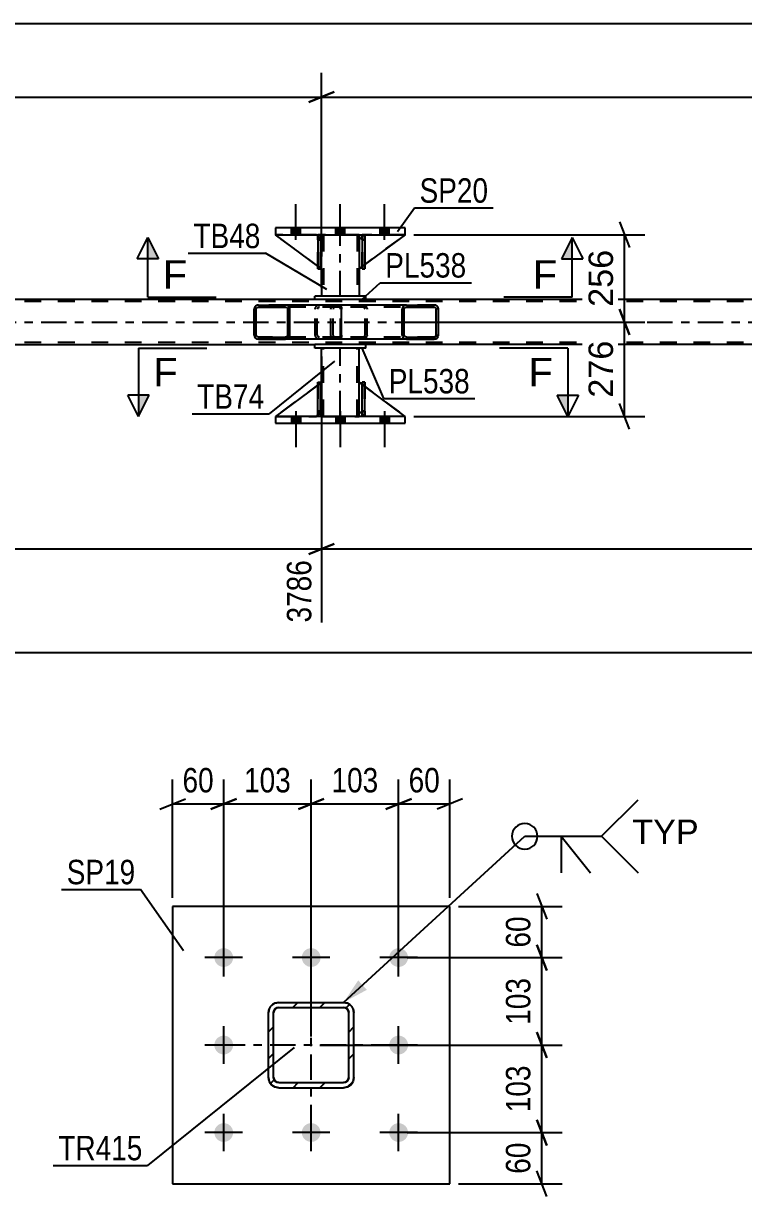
# Model space of a CAD drawing. Header units: millimetres. Extents: x 0 to 841, y 0 to 594.
# Drawn here: x 122.7 to 207.1, y 112.1 to 249.6 of the extents above; entities that cross this region are included whole.
import ezdxf

# ---------------------------------------------------------------- set-up
doc = ezdxf.new("R2010")
doc.units = ezdxf.units.MM
doc.linetypes.add('DXK_LINE_DOT2', pattern=[3.9198, 1.9599, -1.9599])
doc.linetypes.add('DXK_LINE_DOT3', pattern=[5.9187, 2.979, -0.9799, 0.9799, -0.9799])
doc.styles.add('Arial', font='ARIAL.TTF', dxfattribs={"height": 0.2})
doc.styles.add('Arial Narrow', font='ARIALN.TTF', dxfattribs={"height": 0.2})

# ---------------------------------------------------------------- blocks, each defined once
blk = doc.blocks.new('Bolt-717034435-3083 - 3036')
at = {"linetype": 'Continuous'}
for points in [[(154.16, 224.82), (155.2, 224.82), (155.2, 225.62), (154.16, 225.62)], [(154.16, 224.82), (155.2, 224.82), (155.2, 225.62), (154.16, 225.62)], [(154.16, 224.82), (155.2, 224.82), (155.2, 225.62), (154.16, 225.62)], [(159.36, 224.82), (160.4, 224.82), (160.4, 225.62), (159.36, 225.62)], [(159.36, 224.82), (160.4, 224.82), (160.4, 225.62), (159.36, 225.62)], [(164.56, 224.82), (165.6, 224.82), (165.6, 225.62), (164.56, 225.62)], [(164.56, 224.82), (165.6, 224.82), (165.6, 225.62), (164.56, 225.62)], [(164.56, 224.82), (165.6, 224.82), (165.6, 225.62), (164.56, 225.62)]]:
    blk.add_hatch(color=1, dxfattribs=at).paths.add_polyline_path(points)
at = {"color": 1, "linetype": 'Continuous'}
for p, q in [((154.68, 224.22), (154.68, 228.42)), ((154.68, 224.22), (154.68, 228.42)), ((154.68, 224.22), (154.68, 228.42)), ((159.88, 224.22), (159.88, 228.42)), ((159.88, 224.22), (159.88, 228.42)), ((165.08, 224.22), (165.08, 228.42)), ((165.08, 224.22), (165.08, 228.42)), ((165.08, 224.22), (165.08, 228.42)), ((154.16, 224.82), (154.16, 225.62)), ((154.16, 224.82), (154.16, 225.62)), ((154.16, 224.82), (154.16, 225.62)), ((155.2, 224.82), (155.2, 225.62)), ((155.2, 224.82), (155.2, 225.62)), ((155.2, 224.82), (155.2, 225.62)), ((159.36, 224.82), (159.36, 225.62)), ((159.36, 224.82), (159.36, 225.62)), ((160.4, 224.82), (160.4, 225.62)), ((160.4, 224.82), (160.4, 225.62)), ((164.56, 224.82), (164.56, 225.62)), ((164.56, 224.82), (164.56, 225.62)), ((164.56, 224.82), (164.56, 225.62)), ((165.6, 224.82), (165.6, 225.62)), ((165.6, 224.82), (165.6, 225.62)), ((165.6, 224.82), (165.6, 225.62))]:
    blk.add_line(p, q, dxfattribs=at)
blk = doc.blocks.new('Part-717034435-3177 - 3036')
at = {"color": 7, "linetype": 'DXK_LINE_DOT2'}
for p, q in [((157.68, 220.82), (152.28, 224.82)), ((152.28, 224.82), (157.08, 224.82)), ((157.08, 224.82), (157.68, 224.22)), ((157.68, 224.22), (157.08, 224.82)), ((157.68, 224.22), (157.68, 220.82)), ((157.68, 224.22), (157.68, 224.22)), ((157.68, 224.22), (157.68, 220.82))]:
    blk.add_line(p, q, dxfattribs=at)
blk = doc.blocks.new('Part-717034435-3125 - 3036')
at = {"color": 2, "linetype": 'Continuous'}
for p, q in [((156.88, 217.22), (65.64, 217.22)), ((327.15, 217.22), (162.88, 217.22)), ((65.64, 211.94), (156.88, 211.94)), ((327.15, 211.94), (162.88, 211.94))]:
    blk.add_line(p, q, dxfattribs=at)
at = {"color": 7, "linetype": 'DXK_LINE_DOT2'}
for p, q in [((162.88, 217.22), (156.88, 217.22)), ((724.56, 216.98), (65.64, 216.98)), ((724.56, 212.18), (65.64, 212.18)), ((162.88, 211.94), (156.88, 211.94))]:
    blk.add_line(p, q, dxfattribs=at)
at = {"color": 7, "linetype": 'DXK_LINE_DOT3'}
blk.add_line((65.64, 214.58), (724.56, 214.58), dxfattribs=at)
blk = doc.blocks.new('Part-717034435-3162 - 3036')
at = {"color": 2, "linetype": 'Continuous'}
for p, q in [((162.43, 224.58), (162.08, 224.22)), ((162.08, 224.22), (162.08, 220.82)), ((167.48, 224.82), (162.76, 221.32)), ((162.44, 221.08), (162.08, 220.82))]:
    blk.add_line(p, q, dxfattribs=at)
at = {"color": 7, "linetype": 'DXK_LINE_DOT2'}
for p, q in [((162.68, 224.82), (162.43, 224.58)), ((167.48, 224.82), (162.68, 224.82)), ((162.76, 221.32), (162.44, 221.08))]:
    blk.add_line(p, q, dxfattribs=at)
blk = doc.blocks.new('Part-717034435-3166 - 3036')
at = {"linetype": 'Continuous'}
h = blk.add_hatch(dxfattribs=at)
h.set_pattern_fill('', scale=0.7, style=0, pattern_type=0)
h.set_pattern_definition([(45, (171.3434, 216.2857), (-1.57154, 1.57154), [])])
h.paths.add_polyline_path([(171.38, 216.1), (171.34, 216.29), (171.23, 216.44), (171.07, 216.55), (170.87, 216.58), (167.64, 216.58), (167.44, 216.55), (167.28, 216.44), (167.16, 216.29), (167.13, 216.1), (167.13, 213.06), (167.16, 212.88), (167.28, 212.72), (167.44, 212.62), (167.64, 212.58), (170.87, 212.58), (171.07, 212.62), (171.23, 212.72), (171.34, 212.88), (171.38, 213.06)])
h.paths.add_polyline_path([(171.11, 212.97), (171.05, 212.89), (170.97, 212.84), (170.87, 212.82), (167.64, 212.82), (167.54, 212.84), (167.46, 212.89), (167.4, 212.97), (167.38, 213.06), (167.38, 216.1), (167.4, 216.19), (167.46, 216.27), (167.54, 216.32), (167.64, 216.34), (170.87, 216.34), (170.97, 216.32), (171.05, 216.27), (171.11, 216.19), (171.13, 216.1), (171.13, 213.06)])
at = {"color": 7, "linetype": 'DXK_LINE_DOT2'}
for p, q in [((158.78, 216.1), (158.82, 216.29)), ((158.78, 213.06), (158.78, 216.1)), ((159.05, 216.19), (159.03, 216.1)), ((159.03, 213.06), (159.03, 216.1)), ((159.11, 216.27), (159.05, 216.19)), ((159.09, 216.55), (159.29, 216.58)), ((159.19, 216.32), (159.11, 216.27)), ((159.29, 216.34), (159.19, 216.32)), ((159.77, 216.58), (159.29, 216.58)), ((170.87, 216.34), (159.29, 216.34)), ((162.52, 216.58), (162.72, 216.55)), ((162.62, 216.32), (162.52, 216.34)), ((162.7, 216.27), (162.62, 216.32)), ((162.76, 216.19), (162.7, 216.27)), ((162.78, 216.1), (162.76, 216.19)), ((162.78, 213.06), (162.78, 216.1)), ((162.99, 216.29), (163.03, 216.1)), ((163.03, 213.06), (163.03, 216.1)), ((170.87, 216.58), (167.64, 216.58)), ((158.82, 212.88), (158.78, 213.06)), ((159.03, 213.06), (159.05, 212.97)), ((162.76, 212.97), (162.78, 213.06)), ((163.03, 213.06), (162.99, 212.88)), ((159.05, 212.97), (159.11, 212.89)), ((159.29, 212.58), (159.09, 212.62)), ((159.11, 212.89), (159.19, 212.84)), ((159.19, 212.84), (159.29, 212.82)), ((170.87, 212.82), (159.29, 212.82)), ((159.77, 212.58), (159.29, 212.58)), ((162.52, 212.82), (162.62, 212.84)), ((162.72, 212.62), (162.52, 212.58)), ((162.62, 212.84), (162.7, 212.89)), ((162.7, 212.89), (162.76, 212.97)), ((170.87, 212.58), (167.64, 212.58))]:
    blk.add_line(p, q, dxfattribs=at)
at = {"color": 2, "linetype": 'Continuous'}
for p, q in [((167.64, 216.58), (159.77, 216.58)), ((167.16, 216.29), (167.13, 216.1)), ((167.13, 213.06), (167.13, 216.1)), ((167.38, 216.1), (167.4, 216.19)), ((167.38, 213.06), (167.38, 216.1)), ((167.4, 216.19), (167.46, 216.27)), ((167.64, 216.58), (167.44, 216.55)), ((167.46, 216.27), (167.54, 216.32)), ((167.54, 216.32), (167.64, 216.34)), ((167.64, 216.58), (170.87, 216.58)), ((167.64, 216.34), (170.87, 216.34)), ((171.07, 216.55), (170.87, 216.58)), ((170.87, 216.34), (170.97, 216.32)), ((170.97, 216.32), (171.05, 216.27)), ((171.05, 216.27), (171.11, 216.19)), ((171.11, 216.19), (171.13, 216.1)), ((171.13, 213.06), (171.13, 216.1)), ((171.38, 216.1), (171.34, 216.29)), ((171.38, 213.06), (171.38, 216.1)), ((167.13, 213.06), (167.16, 212.88)), ((167.4, 212.97), (167.38, 213.06)), ((171.13, 213.06), (171.11, 212.97)), ((171.34, 212.88), (171.38, 213.06)), ((167.64, 212.58), (159.77, 212.58)), ((167.46, 212.89), (167.4, 212.97)), ((167.44, 212.62), (167.64, 212.58)), ((167.54, 212.84), (167.46, 212.89)), ((167.64, 212.82), (167.54, 212.84)), ((167.64, 212.82), (170.87, 212.82)), ((167.64, 212.58), (170.87, 212.58)), ((170.97, 212.84), (170.87, 212.82)), ((170.87, 212.58), (171.07, 212.62)), ((171.05, 212.89), (170.97, 212.84)), ((171.11, 212.97), (171.05, 212.89))]:
    blk.add_line(p, q, dxfattribs=at)
at = {"color": 7, "linetype": 'DXK_LINE_DOT2'}
for centre, start, end in [((159.27, 216.08), 110.7583, 155.6801), ((162.54, 216.08), 24.3199, 69.2417), ((159.27, 213.08), 204.3199, 249.2417), ((162.54, 213.08), 290.7583, 335.6801)]:
    blk.add_arc(centre, 0.496, start, end, dxfattribs=at)
at = {"color": 2, "linetype": 'Continuous'}
for centre, start, end in [((167.62, 216.08), 110.7583, 155.68), ((170.89, 216.08), 24.32, 69.2417), ((167.62, 213.08), 204.32, 249.2417), ((170.89, 213.08), 290.7583, 335.68)]:
    blk.add_arc(centre, 0.496, start, end, dxfattribs=at)
blk = doc.blocks.new('Part-717034435-3173 - 3036')
at = {"color": 7, "linetype": 'DXK_LINE_DOT2'}
for p, q in [((157.23, 224.22), (157.23, 224.82)), ((157.23, 224.82), (157.24, 224.82)), ((157.24, 224.82), (157.23, 220.82)), ((157.56, 224.82), (157.23, 224.82)), ((157.23, 220.82), (157.23, 224.22)), ((157.23, 224.22), (157.55, 224.22)), ((157.55, 224.22), (157.55, 224.82)), ((157.55, 220.82), (157.56, 224.82)), ((157.55, 224.22), (157.55, 220.82)), ((157.23, 220.82), (157.55, 220.82))]:
    blk.add_line(p, q, dxfattribs=at)
blk = doc.blocks.new('Part-717034435-3174 - 3036')
at = {"color": 2, "linetype": 'Continuous'}
for p, q in [((162.75, 224.82), (162.43, 224.82)), ((162.43, 224.82), (162.44, 220.82)), ((162.76, 224.82), (162.75, 224.82)), ((162.75, 224.82), (162.76, 220.82)), ((162.76, 220.82), (162.44, 220.82))]:
    blk.add_line(p, q, dxfattribs=at)
at = {"color": 7, "linetype": 'DXK_LINE_DOT2'}
for p, q in [((162.44, 224.22), (162.44, 224.82)), ((162.76, 224.22), (162.44, 224.22)), ((162.44, 224.22), (162.44, 220.82)), ((162.76, 224.82), (162.75, 224.82)), ((162.76, 224.22), (162.76, 224.82)), ((162.76, 220.82), (162.76, 224.22))]:
    blk.add_line(p, q, dxfattribs=at)
blk = doc.blocks.new('Part-717034435-3175 - 3036')
at = {"color": 2, "linetype": 'Continuous'}
for p, q in [((157.56, 224.82), (157.24, 224.82)), ((157.24, 224.82), (157.24, 220.82)), ((157.56, 224.82), (157.56, 224.82)), ((157.56, 224.82), (157.56, 220.82)), ((157.56, 220.82), (157.24, 220.82))]:
    blk.add_line(p, q, dxfattribs=at)
at = {"color": 7, "linetype": 'DXK_LINE_DOT2'}
for p, q in [((157.24, 224.22), (157.24, 224.82)), ((157.56, 224.22), (157.24, 224.22)), ((157.24, 224.22), (157.24, 220.82)), ((157.56, 224.22), (157.56, 224.82)), ((157.56, 224.82), (157.56, 224.82)), ((157.56, 220.82), (157.56, 224.22))]:
    blk.add_line(p, q, dxfattribs=at)
blk = doc.blocks.new('Part-717034435-3176 - 3036')
at = {"color": 2, "linetype": 'Continuous'}
for p, q in [((157.24, 221.15), (152.28, 224.82)), ((157.24, 224.67), (157.08, 224.82)), ((157.68, 224.22), (157.56, 224.35)), ((157.68, 224.22), (157.68, 224.22)), ((157.68, 220.82), (157.68, 224.22)), ((157.56, 220.92), (157.68, 220.82)), ((157.68, 220.82), (157.68, 220.82))]:
    blk.add_line(p, q, dxfattribs=at)
at = {"color": 7, "linetype": 'DXK_LINE_DOT2'}
for p, q in [((157.08, 224.82), (152.28, 224.82)), ((157.08, 224.82), (157.68, 224.22)), ((157.56, 224.35), (157.24, 224.67)), ((157.68, 224.22), (157.68, 220.82)), ((157.56, 220.92), (157.24, 221.15))]:
    blk.add_line(p, q, dxfattribs=at)
blk = doc.blocks.new('Part-717034435-3202 - 3036')
at = {"color": 2, "linetype": 'Continuous'}
for p, q in [((167.48, 225.62), (152.28, 225.62)), ((152.28, 225.62), (152.28, 224.82)), ((167.48, 224.82), (167.48, 225.62)), ((152.28, 224.82), (167.48, 224.82))]:
    blk.add_line(p, q, dxfattribs=at)
blk = doc.blocks.new('Part-717034435-3229 - 3036')
at = {"color": 7, "linetype": 'DXK_LINE_DOT2'}
for p, q in [((162.68, 224.82), (162.08, 224.22)), ((162.08, 220.82), (167.48, 224.82)), ((162.08, 224.22), (162.08, 220.82)), ((167.48, 224.82), (162.68, 224.82))]:
    blk.add_line(p, q, dxfattribs=at)
blk = doc.blocks.new('Part-717034435-3230 - 3036')
at = {"linetype": 'Continuous'}
h = blk.add_hatch(dxfattribs=at)
h.set_pattern_fill('', scale=0.7, style=0, pattern_type=0)
h.set_pattern_definition([(45, (153.9319, 216.2857), (-1.57154, 1.57154), [])])
h.paths.add_polyline_path([(153.97, 216.1), (153.93, 216.29), (153.82, 216.44), (153.66, 216.55), (153.47, 216.58), (150.28, 216.58), (150.09, 216.55), (149.93, 216.44), (149.82, 216.29), (149.78, 216.1), (149.78, 213.06), (149.82, 212.88), (149.93, 212.72), (150.09, 212.62), (150.28, 212.58), (153.47, 212.58), (153.66, 212.62), (153.82, 212.72), (153.93, 212.88), (153.97, 213.06)])
h.paths.add_polyline_path([(153.7, 212.97), (153.65, 212.89), (153.56, 212.84), (153.47, 212.82), (150.28, 212.82), (150.19, 212.84), (150.11, 212.89), (150.05, 212.97), (150.03, 213.06), (150.03, 216.1), (150.05, 216.19), (150.11, 216.27), (150.19, 216.32), (150.28, 216.34), (153.47, 216.34), (153.56, 216.32), (153.65, 216.27), (153.7, 216.19), (153.72, 216.1), (153.72, 213.06)])
at = {"color": 2, "linetype": 'Continuous'}
for p, q in [((149.82, 216.29), (149.78, 216.1)), ((149.78, 213.06), (149.78, 216.1)), ((150.03, 216.1), (150.05, 216.19)), ((150.03, 213.06), (150.03, 216.1)), ((150.05, 216.19), (150.11, 216.27)), ((150.28, 216.58), (150.09, 216.55)), ((150.11, 216.27), (150.19, 216.32)), ((150.19, 216.32), (150.28, 216.34)), ((150.28, 216.58), (153.47, 216.58)), ((150.28, 216.34), (153.47, 216.34)), ((159.77, 216.58), (153.47, 216.58)), ((153.66, 216.55), (153.47, 216.58)), ((153.47, 216.34), (153.56, 216.32)), ((153.56, 216.32), (153.65, 216.27)), ((153.65, 216.27), (153.7, 216.19)), ((153.7, 216.19), (153.72, 216.1)), ((153.72, 213.06), (153.72, 216.1)), ((153.97, 216.1), (153.93, 216.29)), ((153.97, 213.06), (153.97, 216.1)), ((159.77, 216.58), (159.87, 216.55)), ((159.87, 216.55), (159.96, 216.44)), ((159.96, 216.44), (160.02, 216.29)), ((160.02, 216.29), (160.04, 216.1)), ((160.04, 213.06), (160.04, 216.1)), ((149.78, 213.06), (149.82, 212.88)), ((150.05, 212.97), (150.03, 213.06)), ((153.72, 213.06), (153.7, 212.97)), ((153.93, 212.88), (153.97, 213.06)), ((160.04, 213.06), (160.02, 212.88)), ((150.11, 212.89), (150.05, 212.97)), ((150.09, 212.62), (150.28, 212.58)), ((150.19, 212.84), (150.11, 212.89)), ((150.28, 212.82), (150.19, 212.84)), ((150.28, 212.82), (153.47, 212.82)), ((150.28, 212.58), (153.47, 212.58)), ((153.56, 212.84), (153.47, 212.82)), ((153.47, 212.58), (153.66, 212.62)), ((159.77, 212.58), (153.47, 212.58)), ((153.65, 212.89), (153.56, 212.84)), ((153.7, 212.97), (153.65, 212.89)), ((159.87, 212.62), (159.77, 212.58)), ((159.96, 212.72), (159.87, 212.62)), ((160.02, 212.88), (159.96, 212.72))]:
    blk.add_line(p, q, dxfattribs=at)
at = {"color": 7, "linetype": 'DXK_LINE_DOT2'}
for p, q in [((153.47, 216.58), (150.28, 216.58)), ((159.77, 216.34), (150.28, 216.34)), ((156.93, 216.1), (156.97, 216.29)), ((156.93, 213.06), (156.93, 216.1)), ((157.2, 216.19), (157.18, 216.1)), ((157.18, 213.06), (157.18, 216.1)), ((157.26, 216.27), (157.2, 216.19)), ((157.24, 216.55), (157.43, 216.58)), ((157.26, 216.27), (157.28, 216.29)), ((157.28, 216.29), (157.34, 216.32)), ((157.34, 216.32), (157.43, 216.34)), ((158.78, 216.34), (158.78, 216.58)), ((159.82, 216.32), (159.77, 216.34)), ((159.86, 216.27), (159.82, 216.32)), ((159.89, 216.19), (159.86, 216.27)), ((159.9, 216.1), (159.89, 216.19)), ((159.9, 213.06), (159.9, 216.1)), ((156.97, 212.88), (156.93, 213.06)), ((157.18, 213.06), (157.2, 212.97)), ((159.89, 212.97), (159.9, 213.06)), ((159.77, 212.82), (150.28, 212.82)), ((153.47, 212.58), (150.28, 212.58)), ((157.2, 212.97), (157.26, 212.89)), ((157.43, 212.58), (157.24, 212.62)), ((157.26, 212.89), (157.28, 212.88)), ((157.28, 212.88), (157.34, 212.84)), ((157.34, 212.84), (157.43, 212.82)), ((158.78, 212.58), (158.78, 212.82)), ((159.77, 212.82), (159.82, 212.84)), ((159.82, 212.84), (159.86, 212.89)), ((159.86, 212.89), (159.89, 212.97))]:
    blk.add_line(p, q, dxfattribs=at)
at = {"color": 2, "linetype": 'Continuous'}
for centre, start, end in [((150.27, 216.09), 111.1941, 156.1506), ((153.48, 216.09), 23.8494, 68.8059), ((150.27, 213.08), 203.8494, 248.8059), ((153.48, 213.08), 291.1941, 336.1506)]:
    blk.add_arc(centre, 0.492, start, end, dxfattribs=at)
at = {"color": 7, "linetype": 'DXK_LINE_DOT2'}
for centre, start, end in [((157.42, 216.09), 111.1941, 156.1506), ((157.42, 213.08), 203.8494, 248.8059)]:
    blk.add_arc(centre, 0.492, start, end, dxfattribs=at)
blk = doc.blocks.new('Part-717034435-3244 - 3036')
at = {"color": 7, "linetype": 'DXK_LINE_DOT2'}
for p, q in [((162.43, 224.22), (162.43, 224.82)), ((162.43, 224.82), (162.43, 224.82)), ((162.43, 224.82), (162.43, 220.82)), ((162.75, 224.82), (162.43, 224.82)), ((162.43, 220.82), (162.43, 224.22)), ((162.43, 224.22), (162.75, 224.22)), ((162.75, 224.22), (162.75, 224.82)), ((162.75, 220.82), (162.75, 224.82)), ((162.75, 224.22), (162.75, 220.82)), ((162.43, 220.82), (162.75, 220.82))]:
    blk.add_line(p, q, dxfattribs=at)
blk = doc.blocks.new('Part-717034435-3245 - 3036')
at = {"color": 7, "linetype": 'DXK_LINE_DOT2'}
for p, q in [((157.23, 207.54), (157.55, 207.54)), ((157.23, 204.14), (157.23, 207.54)), ((157.23, 207.54), (157.24, 203.54)), ((157.55, 207.54), (157.55, 204.14)), ((157.56, 203.54), (157.55, 207.45)), ((157.55, 204.14), (157.23, 204.14)), ((157.23, 203.54), (157.23, 204.14)), ((157.56, 203.54), (157.23, 203.54)), ((157.55, 204.14), (157.55, 203.54)), ((157.55, 203.54), (157.56, 203.54))]:
    blk.add_line(p, q, dxfattribs=at)
blk = doc.blocks.new('Part-717034435-3246 - 3036')
at = {"color": 7, "linetype": 'DXK_LINE_DOT2'}
for p, q in [((162.75, 207.54), (162.43, 207.54)), ((162.43, 204.14), (162.43, 207.54)), ((162.43, 207.54), (162.43, 203.54)), ((162.75, 207.54), (162.75, 204.14)), ((162.75, 203.54), (162.75, 207.54)), ((162.75, 204.14), (162.43, 204.14)), ((162.43, 203.54), (162.43, 204.14)), ((162.75, 203.54), (162.43, 203.54)), ((162.75, 204.14), (162.75, 203.54)), ((162.75, 203.54), (162.75, 203.54))]:
    blk.add_line(p, q, dxfattribs=at)
blk = doc.blocks.new('Part-717034435-3247 - 3036')
at = {"color": 2, "linetype": 'Continuous'}
for p, q in [((157.24, 203.54), (157.24, 207.54)), ((157.24, 207.54), (157.56, 207.54)), ((157.56, 203.54), (157.56, 207.54)), ((157.24, 203.54), (157.24, 203.54)), ((157.56, 203.54), (157.24, 203.54))]:
    blk.add_line(p, q, dxfattribs=at)
at = {"color": 7, "linetype": 'DXK_LINE_DOT2'}
for p, q in [((157.24, 207.54), (157.24, 204.14)), ((157.56, 204.14), (157.56, 207.54)), ((157.24, 204.14), (157.24, 203.54)), ((157.24, 204.14), (157.56, 204.14)), ((157.56, 203.54), (157.56, 204.14)), ((157.56, 203.54), (157.56, 203.54))]:
    blk.add_line(p, q, dxfattribs=at)
blk = doc.blocks.new('Part-717034435-3248 - 3036')
at = {"color": 2, "linetype": 'Continuous'}
for p, q in [((162.43, 203.54), (162.44, 207.54)), ((162.44, 207.54), (162.76, 207.54)), ((162.75, 203.54), (162.76, 207.54)), ((162.44, 203.54), (162.43, 203.54)), ((162.76, 203.54), (162.43, 203.54))]:
    blk.add_line(p, q, dxfattribs=at)
at = {"color": 7, "linetype": 'DXK_LINE_DOT2'}
for p, q in [((162.44, 207.54), (162.44, 204.14)), ((162.76, 204.14), (162.76, 207.54)), ((162.44, 204.14), (162.44, 203.54)), ((162.44, 204.14), (162.76, 204.14)), ((162.75, 203.54), (162.76, 203.54)), ((162.76, 203.54), (162.76, 204.14))]:
    blk.add_line(p, q, dxfattribs=at)
blk = doc.blocks.new('Part-717034435-3251 - 3036')
at = {"color": 2, "linetype": 'Continuous'}
for p, q in [((157.68, 207.54), (157.56, 207.45)), ((157.68, 204.14), (157.68, 207.54)), ((157.24, 207.21), (152.28, 203.54)), ((157.24, 203.7), (157.08, 203.54)), ((157.68, 204.14), (157.56, 204.02)), ((157.68, 204.14), (157.68, 204.14))]:
    blk.add_line(p, q, dxfattribs=at)
at = {"color": 7, "linetype": 'DXK_LINE_DOT2'}
for p, q in [((157.68, 204.14), (157.68, 207.54)), ((157.56, 207.45), (157.24, 207.21)), ((152.28, 203.54), (157.08, 203.54)), ((157.68, 204.14), (157.08, 203.54)), ((157.56, 204.02), (157.24, 203.7))]:
    blk.add_line(p, q, dxfattribs=at)
blk = doc.blocks.new('Part-717034435-3258 - 3036')
at = {"color": 2, "linetype": 'Continuous'}
for p, q in [((157.68, 207.54), (157.68, 211.54)), ((162.08, 207.54), (162.08, 211.54)), ((157.68, 203.54), (157.68, 204.14)), ((162.08, 203.54), (162.08, 204.14))]:
    blk.add_line(p, q, dxfattribs=at)
at = {"color": 7, "linetype": 'DXK_LINE_DOT2'}
for p, q in [((162.08, 211.54), (157.68, 211.54)), ((157.92, 203.54), (157.92, 211.54)), ((161.84, 203.54), (161.84, 211.54)), ((157.68, 204.14), (157.68, 207.54)), ((162.08, 204.14), (162.08, 207.54)), ((157.68, 203.54), (162.08, 203.54))]:
    blk.add_line(p, q, dxfattribs=at)
at = {"color": 7, "linetype": 'DXK_LINE_DOT3'}
blk.add_line((159.88, 203.54), (159.88, 211.54), dxfattribs=at)
blk = doc.blocks.new('Part-717034435-3263 - 3036')
at = {"color": 2, "linetype": 'Continuous'}
for p, q in [((162.88, 211.94), (156.88, 211.94)), ((156.88, 211.54), (156.88, 211.94)), ((162.88, 211.54), (162.88, 211.94)), ((162.88, 211.54), (156.88, 211.54))]:
    blk.add_line(p, q, dxfattribs=at)
blk = doc.blocks.new('Part-717034435-3268 - 3036')
at = {"color": 2, "linetype": 'Continuous'}
for p, q in [((162.88, 217.62), (156.88, 217.62)), ((156.88, 217.22), (156.88, 217.62)), ((162.88, 217.22), (156.88, 217.22)), ((162.88, 217.22), (162.88, 217.62))]:
    blk.add_line(p, q, dxfattribs=at)
blk = doc.blocks.new('Part-717034435-3273 - 3036')
at = {"color": 2, "linetype": 'Continuous'}
for p, q in [((157.68, 224.82), (157.68, 224.22)), ((162.08, 224.82), (162.08, 224.22)), ((157.68, 220.82), (157.68, 217.62)), ((162.08, 220.82), (162.08, 217.62))]:
    blk.add_line(p, q, dxfattribs=at)
at = {"color": 7, "linetype": 'DXK_LINE_DOT2'}
for p, q in [((162.08, 224.82), (157.68, 224.82)), ((157.68, 224.22), (157.68, 220.82)), ((157.92, 224.82), (157.92, 217.62)), ((161.84, 224.82), (161.84, 217.62)), ((162.08, 224.22), (162.08, 220.82)), ((162.08, 217.62), (157.68, 217.62))]:
    blk.add_line(p, q, dxfattribs=at)
at = {"color": 7, "linetype": 'DXK_LINE_DOT3'}
blk.add_line((159.88, 217.62), (159.88, 224.82), dxfattribs=at)
blk = doc.blocks.new('Bolt-717034435-3288 - 3036')
at = {"linetype": 'Continuous'}
for points in [[(155.2, 203.54), (154.16, 203.54), (154.16, 202.74), (155.2, 202.74)], [(155.2, 203.54), (154.16, 203.54), (154.16, 202.74), (155.2, 202.74)], [(155.2, 203.54), (154.16, 203.54), (154.16, 202.74), (155.2, 202.74)], [(160.4, 203.54), (159.36, 203.54), (159.36, 202.74), (160.4, 202.74)], [(160.4, 203.54), (159.36, 203.54), (159.36, 202.74), (160.4, 202.74)], [(165.6, 203.54), (164.56, 203.54), (164.56, 202.74), (165.6, 202.74)], [(165.6, 203.54), (164.56, 203.54), (164.56, 202.74), (165.6, 202.74)], [(165.6, 203.54), (164.56, 203.54), (164.56, 202.74), (165.6, 202.74)]]:
    blk.add_hatch(color=1, dxfattribs=at).paths.add_polyline_path(points)
at = {"color": 1, "linetype": 'Continuous'}
for p, q in [((154.16, 203.54), (154.16, 202.74)), ((154.16, 203.54), (154.16, 202.74)), ((154.16, 203.54), (154.16, 202.74)), ((154.68, 204.14), (154.68, 199.94)), ((154.68, 204.14), (154.68, 199.94)), ((154.68, 204.14), (154.68, 199.94)), ((155.2, 203.54), (155.2, 202.74)), ((155.2, 203.54), (155.2, 202.74)), ((155.2, 203.54), (155.2, 202.74)), ((159.36, 203.54), (159.36, 202.74)), ((159.36, 203.54), (159.36, 202.74)), ((159.88, 204.14), (159.88, 199.94)), ((159.88, 204.14), (159.88, 199.94)), ((160.4, 203.54), (160.4, 202.74)), ((160.4, 203.54), (160.4, 202.74)), ((164.56, 203.54), (164.56, 202.74)), ((164.56, 203.54), (164.56, 202.74)), ((164.56, 203.54), (164.56, 202.74)), ((165.08, 204.14), (165.08, 199.94)), ((165.08, 204.14), (165.08, 199.94)), ((165.08, 204.14), (165.08, 199.94)), ((165.6, 203.54), (165.6, 202.74)), ((165.6, 203.54), (165.6, 202.74)), ((165.6, 203.54), (165.6, 202.74))]:
    blk.add_line(p, q, dxfattribs=at)
blk = doc.blocks.new('Part-717034435-3316 - 3036')
at = {"color": 7, "linetype": 'DXK_LINE_DOT2'}
for p, q in [((157.68, 207.54), (152.28, 203.54)), ((157.68, 204.14), (157.68, 207.54)), ((157.68, 207.54), (157.68, 204.14)), ((152.28, 203.54), (157.08, 203.54)), ((157.08, 203.54), (157.68, 204.14)), ((157.68, 204.14), (157.08, 203.54)), ((157.68, 204.14), (157.68, 204.14))]:
    blk.add_line(p, q, dxfattribs=at)
blk = doc.blocks.new('Part-717034435-3319 - 3036')
at = {"color": 2, "linetype": 'Continuous'}
for p, q in [((162.08, 204.14), (162.08, 207.54)), ((162.44, 207.28), (162.08, 207.54)), ((167.48, 203.54), (162.76, 207.04)), ((162.43, 203.79), (162.08, 204.14))]:
    blk.add_line(p, q, dxfattribs=at)
at = {"color": 7, "linetype": 'DXK_LINE_DOT2'}
for p, q in [((162.76, 207.04), (162.44, 207.28)), ((162.68, 203.54), (162.43, 203.79)), ((167.48, 203.54), (162.68, 203.54)), ((167.48, 203.54), (167.48, 203.54)), ((167.48, 203.54), (167.48, 203.54))]:
    blk.add_line(p, q, dxfattribs=at)
blk = doc.blocks.new('Part-717034435-3322 - 3036')
at = {"color": 7, "linetype": 'DXK_LINE_DOT2'}
for p, q in [((162.08, 204.14), (162.08, 207.54)), ((162.08, 207.54), (167.48, 203.54)), ((162.68, 203.54), (162.08, 204.14)), ((167.48, 203.54), (162.68, 203.54))]:
    blk.add_line(p, q, dxfattribs=at)
blk = doc.blocks.new('Part-717034435-3323 - 3036')
at = {"color": 2, "linetype": 'Continuous'}
for p, q in [((152.28, 203.54), (152.28, 202.74)), ((167.48, 203.54), (152.28, 203.54)), ((167.48, 202.74), (167.48, 203.54)), ((152.28, 202.74), (167.48, 202.74))]:
    blk.add_line(p, q, dxfattribs=at)
blk = doc.blocks.new('Part-717034435-2104 - 2028')
at = {"color": 2, "linetype": 'Continuous'}
for p, q in [((172.72, 146.13), (140.22, 146.13)), ((140.22, 146.13), (140.22, 113.63)), ((172.72, 113.63), (172.72, 146.13)), ((140.22, 113.63), (172.72, 113.63))]:
    blk.add_line(p, q, dxfattribs=at)
blk = doc.blocks.new('Bolt-717034435-2038 - 2028')
at = {"linetype": 'Continuous'}
for points in [[(146.22, 139.03, -1), (146.22, 141.23, -1)], [(156.47, 139.03, -1), (156.47, 141.23, -1)], [(166.72, 139.03, -1), (166.72, 141.23, -1)], [(146.22, 128.78, -1), (146.22, 130.98, -1)], [(166.72, 128.78, -1), (166.72, 130.98, -1)], [(146.22, 118.53, -1), (146.22, 120.73, -1)], [(156.47, 118.53, -1), (156.47, 120.73, -1)], [(166.72, 118.53, -1), (166.72, 120.73, -1)]]:
    blk.add_hatch(color=1, dxfattribs=at).paths.add_polyline_path(points)
at = {"color": 1, "linetype": 'Continuous'}
for p, q in [((146.22, 137.93), (146.22, 142.33)), ((156.47, 137.93), (156.47, 142.33)), ((166.72, 137.93), (166.72, 142.33)), ((148.42, 140.13), (144.02, 140.13)), ((158.67, 140.13), (154.27, 140.13)), ((168.92, 140.13), (164.52, 140.13)), ((146.22, 127.68), (146.22, 132.08)), ((166.72, 127.68), (166.72, 132.08)), ((148.42, 129.88), (144.02, 129.88)), ((168.92, 129.88), (164.52, 129.88)), ((146.22, 117.43), (146.22, 121.83)), ((156.47, 117.43), (156.47, 121.83)), ((166.72, 117.43), (166.72, 121.83)), ((148.42, 119.63), (144.02, 119.63)), ((158.67, 119.63), (154.27, 119.63)), ((168.92, 119.63), (164.52, 119.63))]:
    blk.add_line(p, q, dxfattribs=at)
blk = doc.blocks.new('Part-717034435-2119 - 2028')
at = {"linetype": 'Continuous'}
h = blk.add_hatch(dxfattribs=at)
h.set_pattern_fill('', scale=0.7, style=0, pattern_type=0)
h.set_pattern_definition([(45, (160.7295, 124.9724), (-1.57154, 1.57154), [])])
h.paths.add_polyline_path([(160.27, 124.88), (160.73, 124.97), (161.12, 125.23), (161.38, 125.62), (161.47, 126.08), (161.47, 133.68), (161.38, 134.14), (161.12, 134.53), (160.73, 134.79), (160.27, 134.88), (152.67, 134.88), (152.21, 134.79), (151.82, 134.53), (151.56, 134.14), (151.47, 133.68), (151.47, 126.08), (151.56, 125.62), (151.82, 125.23), (152.21, 124.97), (152.67, 124.88)])
h.paths.add_polyline_path([(152.67, 125.48), (152.44, 125.53), (152.25, 125.66), (152.12, 125.85), (152.07, 126.08), (152.07, 133.68), (152.12, 133.91), (152.25, 134.11), (152.44, 134.24), (152.67, 134.28), (160.27, 134.28), (160.5, 134.24), (160.69, 134.11), (160.82, 133.91), (160.87, 133.68), (160.87, 126.08), (160.82, 125.85), (160.69, 125.66), (160.5, 125.53), (160.27, 125.48)])
at = {"color": 7, "linetype": 'DXK_LINE_DOT3'}
for p, q in [((156.47, 119.88), (156.47, 139.88)), ((166.47, 129.88), (146.47, 129.88))]:
    blk.add_line(p, q, dxfattribs=at)
at = {"color": 7, "linetype": 'DXK_LINE_DOT2'}
for p, q in [((152.21, 134.79), (152.67, 134.88)), ((152.67, 134.88), (160.27, 134.88)), ((160.27, 134.88), (160.73, 134.79)), ((151.47, 133.68), (151.56, 134.14)), ((151.47, 126.08), (151.47, 133.68)), ((152.12, 133.91), (152.07, 133.68)), ((152.07, 126.08), (152.07, 133.68)), ((152.25, 134.11), (152.12, 133.91)), ((152.44, 134.24), (152.25, 134.11)), ((152.67, 134.28), (152.44, 134.24)), ((152.67, 134.28), (160.27, 134.28)), ((160.5, 134.24), (160.27, 134.28)), ((160.69, 134.11), (160.5, 134.24)), ((160.82, 133.91), (160.69, 134.11)), ((160.87, 133.68), (160.82, 133.91)), ((160.87, 126.08), (160.87, 133.68)), ((161.38, 134.14), (161.47, 133.68)), ((161.47, 126.08), (161.47, 133.68)), ((151.56, 125.62), (151.47, 126.08)), ((152.07, 126.08), (152.12, 125.85)), ((152.12, 125.85), (152.25, 125.66)), ((152.25, 125.66), (152.44, 125.53)), ((152.44, 125.53), (152.67, 125.48)), ((152.67, 125.48), (160.27, 125.48)), ((160.27, 125.48), (160.5, 125.53)), ((160.5, 125.53), (160.69, 125.66)), ((160.69, 125.66), (160.82, 125.85)), ((160.82, 125.85), (160.87, 126.08)), ((161.47, 126.08), (161.38, 125.62)), ((152.67, 124.88), (152.21, 124.97)), ((152.67, 124.88), (160.27, 124.88)), ((160.73, 124.97), (160.27, 124.88))]:
    blk.add_line(p, q, dxfattribs=at)
at = {"color": 2, "linetype": 'Continuous'}
for p, q in [((152.67, 134.88), (152.21, 134.79)), ((152.67, 134.88), (160.27, 134.88)), ((160.73, 134.79), (160.27, 134.88)), ((151.56, 134.14), (151.47, 133.68)), ((151.47, 126.08), (151.47, 133.68)), ((152.07, 133.68), (152.12, 133.91)), ((152.07, 126.08), (152.07, 133.68)), ((152.12, 133.91), (152.25, 134.11)), ((152.25, 134.11), (152.44, 134.24)), ((152.44, 134.24), (152.67, 134.28)), ((152.67, 134.28), (160.27, 134.28)), ((160.27, 134.28), (160.5, 134.24)), ((160.5, 134.24), (160.69, 134.11)), ((160.69, 134.11), (160.82, 133.91)), ((160.82, 133.91), (160.87, 133.68)), ((160.87, 126.08), (160.87, 133.68)), ((161.47, 133.68), (161.38, 134.14)), ((161.47, 126.08), (161.47, 133.68)), ((151.47, 126.08), (151.56, 125.62)), ((152.12, 125.85), (152.07, 126.08)), ((152.25, 125.66), (152.12, 125.85)), ((152.44, 125.53), (152.25, 125.66)), ((152.67, 125.48), (152.44, 125.53)), ((152.67, 125.48), (160.27, 125.48)), ((160.5, 125.53), (160.27, 125.48)), ((160.69, 125.66), (160.5, 125.53)), ((160.82, 125.85), (160.69, 125.66)), ((160.87, 126.08), (160.82, 125.85)), ((161.38, 125.62), (161.47, 126.08)), ((152.21, 124.97), (152.67, 124.88)), ((152.67, 124.88), (160.27, 124.88)), ((160.27, 124.88), (160.73, 124.97))]:
    blk.add_line(p, q, dxfattribs=at)
at = {"color": 7, "linetype": 'DXK_LINE_DOT2'}
for centre, start, end in [((152.67, 133.68), 112.5, 157.5), ((160.27, 133.68), 22.5, 67.5), ((152.67, 126.08), 202.5, 247.5), ((160.27, 126.08), 292.5, 337.5)]:
    blk.add_arc(centre, 1.2, start, end, dxfattribs=at)
at = {"color": 2, "linetype": 'Continuous'}
for centre, start, end in [((152.67, 133.68), 112.5, 157.5), ((160.27, 133.68), 22.5, 67.5), ((152.67, 126.08), 202.5, 247.5), ((160.27, 126.08), 292.5, 337.5)]:
    blk.add_arc(centre, 1.2, start, end, dxfattribs=at)
blk = doc.blocks.new('StraightDimension-717034435-3457 - 3036')
at = {"color": 7, "linetype": 'Continuous'}
for p, q in [((192.59, 216.08), (193.79, 213.08)), ((166.81, 214.58), (195.59, 214.58)), ((193.19, 203.54), (193.19, 214.58)), ((193.79, 202.04), (192.59, 205.04)), ((168.48, 203.54), (195.59, 203.54))]:
    blk.add_line(p, q, dxfattribs=at)
at = {"color": 0}
blk.add_wipeout([(192.44, 213), (188.24, 213), (188.24, 205.13), (192.44, 205.13)], dxfattribs=at)
at = {"color": 3, "style": 'Arial'}
blk.add_text('276', height=2.865, rotation=90.0002, dxfattribs=at).set_placement((191.84, 205.73))
blk = doc.blocks.new('StraightDimension-717034435-3399 - 3036')
at = {"color": 7, "linetype": 'Continuous'}
for p, q in [((57.02, 210.94), (57.02, 184.88)), ((157.68, 210.54), (157.68, 179.39)), ((58.52, 188.6), (55.52, 187.4)), ((156.18, 187.4), (159.18, 188.6)), ((57.02, 188), (157.68, 188))]:
    blk.add_line(p, q, dxfattribs=at)
at = {"color": 0}
blk.add_wipeout([(111.61, 188.75), (111.61, 192.95), (103.1, 192.95), (103.1, 188.75)], dxfattribs=at)
at = {"color": 3, "style": 'Arial Narrow'}
blk.add_text('3786', height=2.863, dxfattribs=at).set_placement((103.7, 189.35))
at = {"color": 0, "linetype": 'Continuous'}
for points in [[(56.42, 187.3), (52.22, 187.3), (52.22, 184.28), (56.42, 184.28)], [(157.08, 187.3), (152.88, 187.3), (152.88, 178.79), (157.08, 178.79)]]:
    blk.add_wipeout(points, dxfattribs=at)
at = {"color": 3, "linetype": 'Continuous', "style": 'Arial Narrow'}
for s, height, p in [('0', 2.86, (55.82, 184.88)), ('3786', 2.863, (156.48, 179.39))]:
    blk.add_text(s, height=height, rotation=90.0002, dxfattribs=at).set_placement(p)
blk = doc.blocks.new('StraightDimension-717034435-3405 - 3036')
at = {"color": 7, "linetype": 'Continuous'}
for p, q in [((157.68, 210.54), (157.68, 179.39)), ((327.95, 210.54), (327.95, 179.39)), ((159.18, 188.6), (156.18, 187.4)), ((326.45, 187.4), (329.45, 188.6)), ((157.68, 188), (327.95, 188))]:
    blk.add_line(p, q, dxfattribs=at)
at = {"color": 0}
blk.add_wipeout([(247.07, 188.75), (247.07, 192.95), (238.56, 192.95), (238.56, 188.75)], dxfattribs=at)
at = {"color": 3, "style": 'Arial Narrow'}
blk.add_text('4257', height=2.863, dxfattribs=at).set_placement((239.16, 189.35))
at = {"color": 0, "linetype": 'Continuous'}
blk.add_wipeout([(327.35, 187.3), (323.15, 187.3), (323.15, 178.79), (327.35, 178.79)], dxfattribs=at)
at = {"color": 3, "linetype": 'Continuous', "style": 'Arial Narrow'}
blk.add_text('8042', height=2.863, rotation=90.0002, dxfattribs=at).set_placement((326.75, 179.39))
blk = doc.blocks.new('StraightDimension-717034435-3442 - 3036')
at = {"color": 7, "linetype": 'Continuous'}
for p, q in [((157.68, 218.62), (157.68, 243.8)), ((327.95, 218.62), (327.95, 243.8)), ((159.18, 241.55), (156.18, 240.35)), ((157.68, 240.95), (327.95, 240.95)), ((326.45, 240.35), (329.45, 241.55))]:
    blk.add_line(p, q, dxfattribs=at)
at = {"color": 0}
blk.add_wipeout([(247.07, 241.7), (247.07, 245.9), (238.56, 245.9), (238.56, 241.7)], dxfattribs=at)
at = {"color": 3, "style": 'Arial Narrow'}
blk.add_text('4257', height=2.863, dxfattribs=at).set_placement((239.16, 242.3))
blk = doc.blocks.new('StraightDimension-717034435-3450 - 3036')
at = {"color": 7, "linetype": 'Continuous'}
for p, q in [((57.02, 218.22), (57.02, 243.8)), ((157.68, 218.62), (157.68, 243.8)), ((58.52, 241.55), (55.52, 240.35)), ((57.02, 240.95), (157.68, 240.95)), ((156.18, 240.35), (159.18, 241.55))]:
    blk.add_line(p, q, dxfattribs=at)
at = {"color": 0}
blk.add_wipeout([(111.61, 241.7), (111.61, 245.9), (103.1, 245.9), (103.1, 241.7)], dxfattribs=at)
at = {"color": 3, "style": 'Arial Narrow'}
blk.add_text('3786', height=2.863, dxfattribs=at).set_placement((103.7, 242.3))
blk = doc.blocks.new('StraightDimension-717034435-3485 - 3036')
at = {"color": 7, "linetype": 'Continuous'}
for p, q in [((192.59, 226.32), (193.79, 223.32)), ((168.48, 224.82), (195.59, 224.82)), ((193.19, 214.58), (193.19, 224.82)), ((193.79, 213.08), (192.59, 216.08)), ((166.81, 214.58), (195.59, 214.58))]:
    blk.add_line(p, q, dxfattribs=at)
at = {"color": 0}
blk.add_wipeout([(192.44, 223.64), (188.24, 223.64), (188.24, 215.77), (192.44, 215.77)], dxfattribs=at)
at = {"color": 3, "style": 'Arial'}
blk.add_text('256', height=2.865, rotation=90.0002, dxfattribs=at).set_placement((191.84, 216.37))
blk = doc.blocks.new('StraightDimension-717034435-3524 - 3036')
at = {"color": 7, "linetype": 'Continuous'}
blk.add_line((57.02, 249.57), (733.18, 249.57), dxfattribs=at)
blk = doc.blocks.new('StraightDimension-717034435-3545 - 3036')
at = {"color": 7, "linetype": 'Continuous'}
blk.add_line((56.38, 175.89), (733.82, 175.89), dxfattribs=at)
blk = doc.blocks.new('StraightDimension-717034435-2329 - 2028')
at = {"color": 7, "linetype": 'Continuous'}
for p, q in [((182.9, 147.63), (184.1, 144.63)), ((173.72, 146.13), (185.9, 146.13)), ((183.5, 140.13), (183.5, 146.13)), ((184.1, 138.63), (182.9, 141.63)), ((167.72, 140.13), (185.9, 140.13))]:
    blk.add_line(p, q, dxfattribs=at)
at = {"color": 0}
blk.add_wipeout([(182.75, 145.56), (178.55, 145.56), (178.55, 140.7), (182.75, 140.7)], dxfattribs=at)
at = {"color": 3, "style": 'Arial Narrow'}
blk.add_text('60', height=2.863, rotation=90.0002, dxfattribs=at).set_placement((182.15, 141.3))
blk = doc.blocks.new('StraightDimension-717034435-2230 - 2028')
at = {"color": 7, "linetype": 'Continuous'}
for p, q in [((140.22, 147.13), (140.22, 160.98)), ((146.22, 141.13), (146.22, 160.98)), ((138.72, 157.53), (141.72, 158.73)), ((140.22, 158.13), (146.22, 158.13)), ((147.72, 158.73), (144.72, 157.53))]:
    blk.add_line(p, q, dxfattribs=at)
at = {"color": 0}
blk.add_wipeout([(145.65, 158.88), (145.65, 163.08), (140.79, 163.08), (140.79, 158.88)], dxfattribs=at)
at = {"color": 3, "style": 'Arial Narrow'}
blk.add_text('60', height=2.863, dxfattribs=at).set_placement((141.39, 159.48))
blk = doc.blocks.new('StraightDimension-717034435-2319 - 2028')
at = {"color": 7, "linetype": 'Continuous'}
for p, q in [((182.9, 121.13), (184.1, 118.13)), ((167.72, 119.63), (185.9, 119.63)), ((183.5, 113.63), (183.5, 119.63)), ((184.1, 112.13), (182.9, 115.13)), ((173.72, 113.63), (185.9, 113.63))]:
    blk.add_line(p, q, dxfattribs=at)
at = {"color": 0}
blk.add_wipeout([(182.75, 119.06), (178.55, 119.06), (178.55, 114.2), (182.75, 114.2)], dxfattribs=at)
at = {"color": 3, "style": 'Arial Narrow'}
blk.add_text('60', height=2.863, rotation=90.0002, dxfattribs=at).set_placement((182.15, 114.8))
blk = doc.blocks.new('StraightDimension-717034435-2240 - 2028')
at = {"color": 7, "linetype": 'Continuous'}
for p, q in [((146.22, 141.13), (146.22, 160.98)), ((156.47, 130.88), (156.47, 160.98)), ((144.72, 157.53), (147.72, 158.73)), ((146.22, 158.13), (156.47, 158.13)), ((157.97, 158.73), (154.97, 157.53))]:
    blk.add_line(p, q, dxfattribs=at)
at = {"color": 0}
blk.add_wipeout([(154.69, 158.88), (154.69, 163.08), (148, 163.08), (148, 158.88)], dxfattribs=at)
at = {"color": 3, "style": 'Arial Narrow'}
blk.add_text('103', height=2.863, dxfattribs=at).set_placement((148.6, 159.48))
blk = doc.blocks.new('StraightDimension-717034435-2257 - 2028')
at = {"color": 7, "linetype": 'Continuous'}
for p, q in [((156.47, 130.88), (156.47, 160.98)), ((166.72, 141.13), (166.72, 160.98)), ((154.97, 157.53), (157.97, 158.73)), ((156.47, 158.13), (166.72, 158.13)), ((168.22, 158.73), (165.22, 157.53))]:
    blk.add_line(p, q, dxfattribs=at)
at = {"color": 0}
blk.add_wipeout([(164.94, 158.88), (164.94, 163.08), (158.25, 163.08), (158.25, 158.88)], dxfattribs=at)
at = {"color": 3, "style": 'Arial Narrow'}
blk.add_text('103', height=2.863, dxfattribs=at).set_placement((158.85, 159.48))
blk = doc.blocks.new('StraightDimension-717034435-2274 - 2028')
at = {"color": 7, "linetype": 'Continuous'}
for p, q in [((166.72, 141.13), (166.72, 160.98)), ((172.72, 147.13), (172.72, 160.98)), ((165.22, 157.53), (168.22, 158.73)), ((166.72, 158.13), (172.72, 158.13)), ((174.22, 158.73), (171.22, 157.53))]:
    blk.add_line(p, q, dxfattribs=at)
at = {"color": 0}
blk.add_wipeout([(172.15, 158.88), (172.15, 163.08), (167.29, 163.08), (167.29, 158.88)], dxfattribs=at)
at = {"color": 3, "style": 'Arial Narrow'}
blk.add_text('60', height=2.863, dxfattribs=at).set_placement((167.89, 159.48))
blk = doc.blocks.new('StraightDimension-717034435-2285 - 2028')
at = {"color": 7, "linetype": 'Continuous'}
for p, q in [((182.9, 141.63), (184.1, 138.63)), ((167.72, 140.13), (185.9, 140.13)), ((183.5, 129.88), (183.5, 140.13)), ((184.1, 128.38), (182.9, 131.38)), ((157.47, 129.88), (185.9, 129.88))]:
    blk.add_line(p, q, dxfattribs=at)
at = {"color": 0}
blk.add_wipeout([(182.75, 138.35), (178.55, 138.35), (178.55, 131.66), (182.75, 131.66)], dxfattribs=at)
at = {"color": 3, "style": 'Arial Narrow'}
blk.add_text('103', height=2.863, rotation=90.0002, dxfattribs=at).set_placement((182.15, 132.26))
blk = doc.blocks.new('StraightDimension-717034435-2302 - 2028')
at = {"color": 7, "linetype": 'Continuous'}
for p, q in [((182.9, 131.38), (184.1, 128.38)), ((157.47, 129.88), (185.9, 129.88)), ((183.5, 119.63), (183.5, 129.88)), ((184.1, 118.13), (182.9, 121.13)), ((167.72, 119.63), (185.9, 119.63))]:
    blk.add_line(p, q, dxfattribs=at)
at = {"color": 0}
blk.add_wipeout([(182.75, 128.1), (178.55, 128.1), (178.55, 121.41), (182.75, 121.41)], dxfattribs=at)
at = {"color": 3, "style": 'Arial Narrow'}
blk.add_text('103', height=2.863, rotation=90.0002, dxfattribs=at).set_placement((182.15, 122.01))
blk = doc.blocks.new('Mark-717034435-3198 - 3036')
at = {"color": 0}
blk.add_wipeout([(177.21, 228.57), (177.21, 231.57), (169.17, 231.57), (169.17, 228.57)], dxfattribs=at)
blk.add_wipeout([(177.21, 228.57), (177.21, 231.57), (169.17, 231.57), (169.17, 228.57)], dxfattribs=at)
at = {"color": 30, "linetype": 'Continuous'}
for p, q in [((166.58, 225.18), (168.57, 227.97)), ((168.57, 227.97), (177.81, 227.97))]:
    blk.add_line(p, q, dxfattribs=at)
at = {"color": 3, "style": 'Arial Narrow'}
blk.add_text('SP20', height=2.863, dxfattribs=at).set_placement((169.17, 228.57))
blk = doc.blocks.new('Mark-717034435-3254 - 3036')
at = {"color": 0}
blk.add_wipeout([(150.96, 204.43), (150.96, 207.43), (143.11, 207.43), (143.11, 204.43)], dxfattribs=at)
blk.add_wipeout([(150.96, 204.43), (150.96, 207.43), (143.11, 207.43), (143.11, 204.43)], dxfattribs=at)
at = {"color": 30, "linetype": 'Continuous'}
for p in [(159.2, 210.02), (142.51, 203.83)]:
    blk.add_line(p, (151.56, 203.83), dxfattribs=at)
at = {"color": 3, "style": 'Arial Narrow'}
blk.add_text('TB74', height=2.863, dxfattribs=at).set_placement((143.11, 204.43))
blk = doc.blocks.new('Mark-717034435-3259 - 3036')
at = {"color": 0}
blk.add_wipeout([(175.06, 206.23), (175.06, 209.23), (165.56, 209.23), (165.56, 206.23)], dxfattribs=at)
blk.add_wipeout([(175.06, 206.23), (175.06, 209.23), (165.56, 209.23), (165.56, 206.23)], dxfattribs=at)
at = {"color": 30, "linetype": 'Continuous'}
for p, q in [((162.4, 211.54), (164.96, 205.63)), ((164.96, 205.63), (175.66, 205.63))]:
    blk.add_line(p, q, dxfattribs=at)
at = {"color": 3, "style": 'Arial Narrow'}
blk.add_text('PL538', height=2.863, dxfattribs=at).set_placement((165.56, 206.23))
blk = doc.blocks.new('Mark-717034435-3264 - 3036')
at = {"color": 0}
blk.add_wipeout([(174.65, 219.8), (174.65, 222.8), (165.15, 222.8), (165.15, 219.8)], dxfattribs=at)
blk.add_wipeout([(174.65, 219.8), (174.65, 222.8), (165.15, 222.8), (165.15, 219.8)], dxfattribs=at)
at = {"color": 30, "linetype": 'Continuous'}
for p, q in [((162.41, 217.22), (164.55, 219.2)), ((164.55, 219.2), (175.25, 219.2))]:
    blk.add_line(p, q, dxfattribs=at)
at = {"color": 3, "style": 'Arial Narrow'}
blk.add_text('PL538', height=2.863, dxfattribs=at).set_placement((165.15, 219.8))
blk = doc.blocks.new('Mark-717034435-3269 - 3036')
at = {"color": 0}
blk.add_wipeout([(150.52, 223.25), (150.52, 226.25), (142.67, 226.25), (142.67, 223.25)], dxfattribs=at)
blk.add_wipeout([(150.52, 223.25), (150.52, 226.25), (142.67, 226.25), (142.67, 223.25)], dxfattribs=at)
at = {"color": 30, "linetype": 'Continuous'}
for p in [(142.07, 222.65), (158.32, 218.41)]:
    blk.add_line(p, (151.12, 222.65), dxfattribs=at)
at = {"color": 3, "style": 'Arial Narrow'}
blk.add_text('TB48', height=2.863, dxfattribs=at).set_placement((142.67, 223.25))
blk = doc.blocks.new('SectionMark-717034435-3576 - 3036')
at = {"linetype": 'Continuous'}
for points in [[(136.23, 206.04), (137.48, 206.04), (136.23, 203.54)], [(185.3, 206.04), (186.55, 206.04), (186.55, 203.54)]]:
    blk.add_hatch(color=6, dxfattribs=at).paths.add_polyline_path(points)
at = {"color": 6, "linetype": 'Continuous'}
for p, q in [((136.23, 211.54), (144.23, 211.54)), ((136.23, 211.54), (136.23, 203.54)), ((186.55, 211.54), (178.55, 211.54)), ((186.55, 211.54), (186.55, 203.54)), ((136.23, 203.54), (134.98, 206.04)), ((137.48, 206.04), (134.98, 206.04)), ((136.23, 203.54), (137.48, 206.04)), ((185.3, 206.04), (187.8, 206.04)), ((186.55, 203.54), (185.3, 206.04)), ((187.8, 206.04), (186.55, 203.54))]:
    blk.add_line(p, q, dxfattribs=at)
at = {"color": 0, "linetype": 'Continuous'}
for points in [[(140.83, 207.04), (140.83, 210.54), (137.98, 210.54), (137.98, 207.04)], [(184.8, 207.04), (184.8, 210.54), (181.94, 210.54), (181.94, 207.04)]]:
    blk.add_wipeout(points, dxfattribs=at)
at = {"color": 3, "linetype": 'Continuous', "style": 'Arial'}
for p in [(137.98, 207.04), (181.94, 207.04)]:
    blk.add_text('F', height=3.34, dxfattribs=at).set_placement(p)
blk = doc.blocks.new('SectionMark-717034435-3578 - 3036')
at = {"color": 6, "linetype": 'Continuous'}
for p, q in [((136.09, 221.99), (137.34, 224.49)), ((137.34, 217.49), (137.34, 224.49)), ((187.05, 217.49), (187.05, 224.49)), ((187.05, 224.49), (188.3, 221.99)), ((137.34, 217.49), (145.34, 217.49)), ((187.05, 217.49), (179.05, 217.49))]:
    blk.add_line(p, q, dxfattribs=at)
at = {"color": 0, "linetype": 'Continuous'}
for points in [[(141.94, 218.49), (141.94, 221.99), (139.09, 221.99), (139.09, 218.49)], [(185.3, 218.49), (185.3, 221.99), (182.45, 221.99), (182.45, 218.49)]]:
    blk.add_wipeout(points, dxfattribs=at)
at = {"linetype": 'Continuous'}
for points in [[(138.59, 221.99), (137.34, 221.99), (137.34, 224.49)], [(187.05, 221.99), (185.8, 221.99), (187.05, 224.49)]]:
    blk.add_hatch(color=6, dxfattribs=at).paths.add_polyline_path(points)
at = {"color": 6, "linetype": 'Continuous'}
for p, q in [((137.34, 224.49), (138.59, 221.99)), ((187.05, 224.49), (185.8, 221.99)), ((138.59, 221.99), (136.09, 221.99)), ((185.8, 221.99), (188.3, 221.99))]:
    blk.add_line(p, q, dxfattribs=at)
at = {"color": 3, "linetype": 'Continuous', "style": 'Arial'}
for p in [(139.09, 218.49), (182.45, 218.49)]:
    blk.add_text('F', height=3.34, dxfattribs=at).set_placement(p)
blk = doc.blocks.new('WeldMark-717034435-2339 - 2028')
at = {"linetype": 'Continuous'}
blk.add_hatch(color=30, dxfattribs=at).paths.add_polyline_path([(162.99, 136.35), (160.27, 134.88), (161.98, 137.46)])
at = {"color": 30, "linetype": 'Continuous'}
for p, q in [((160.27, 134.88), (181.5, 154.34)), ((181.5, 154.34), (190.5, 154.34))]:
    blk.add_line(p, q, dxfattribs=at)
at = {"color": 3, "linetype": 'Continuous'}
for q in [(189.21, 150.06), (185.78, 150.06)]:
    blk.add_line((185.78, 154.34), q, dxfattribs=at)
for start, end in [(90, 270), (270, 90)]:
    blk.add_arc((181.5, 154.34), 1.5, start, end, dxfattribs=at)
at = {"color": 0, "linetype": 'Continuous'}
blk.add_wipeout([(201.87, 153.44), (201.87, 156.44), (194.1, 156.44), (194.1, 153.44)], dxfattribs=at)
blk.add_wipeout([(201.87, 153.44), (201.87, 156.44), (194.1, 156.44), (194.1, 153.44)], dxfattribs=at)
at = {"color": 3, "linetype": 'Continuous'}
for q in [(194.78, 158.63), (194.78, 150.06)]:
    blk.add_line((190.5, 154.34), q, dxfattribs=at)
at = {"color": 3, "linetype": 'Continuous', "style": 'Arial'}
blk.add_text('TYP', height=2.865, dxfattribs=at).set_placement((194.1, 153.44))
blk = doc.blocks.new('Mark-717034435-2100 - 2028')
at = {"color": 0}
blk.add_wipeout([(135.86, 148.72), (135.86, 151.72), (127.82, 151.72), (127.82, 148.72)], dxfattribs=at)
blk.add_wipeout([(135.86, 148.72), (135.86, 151.72), (127.82, 151.72), (127.82, 148.72)], dxfattribs=at)
at = {"color": 30, "linetype": 'Continuous'}
for p in [(127.22, 148.12), (141.51, 140.93)]:
    blk.add_line(p, (136.46, 148.12), dxfattribs=at)
at = {"color": 3, "style": 'Arial Narrow'}
blk.add_text('SP19', height=2.863, dxfattribs=at).set_placement((127.82, 148.72))
blk = doc.blocks.new('Mark-717034435-2115 - 2028')
at = {"color": 0}
blk.add_wipeout([(136.7, 116.38), (136.7, 119.38), (126.84, 119.38), (126.84, 116.38)], dxfattribs=at)
blk.add_wipeout([(136.7, 116.38), (136.7, 119.38), (126.84, 119.38), (126.84, 116.38)], dxfattribs=at)
at = {"color": 30, "linetype": 'Continuous'}
for p in [(154.49, 129.6), (126.24, 115.78)]:
    blk.add_line(p, (137.3, 115.78), dxfattribs=at)
at = {"color": 3, "style": 'Arial Narrow'}
blk.add_text('TR415', height=2.863, dxfattribs=at).set_placement((126.84, 116.38))

msp = doc.modelspace()

# ---------------------------------------------------------------- block references
for name in ['Bolt-717034435-3083 - 3036', 'Part-717034435-3202 - 3036', 'Part-717034435-3177 - 3036', 'Part-717034435-3176 - 3036', 'Part-717034435-3173 - 3036', 'Part-717034435-3175 - 3036', 'Part-717034435-3273 - 3036', 'Part-717034435-3162 - 3036', 'Part-717034435-3229 - 3036', 'Part-717034435-3174 - 3036', 'Part-717034435-3244 - 3036', 'Part-717034435-3125 - 3036', 'Part-717034435-3268 - 3036', 'Part-717034435-3230 - 3036', 'Part-717034435-3166 - 3036', 'Part-717034435-3263 - 3036', 'Part-717034435-3258 - 3036', 'Part-717034435-3251 - 3036', 'Part-717034435-3316 - 3036', 'Part-717034435-3245 - 3036', 'Part-717034435-3247 - 3036', 'Part-717034435-3319 - 3036', 'Part-717034435-3322 - 3036', 'Part-717034435-3246 - 3036', 'Part-717034435-3248 - 3036', 'Part-717034435-3323 - 3036', 'Bolt-717034435-3288 - 3036', 'Part-717034435-2104 - 2028', 'Bolt-717034435-2038 - 2028', 'Part-717034435-2119 - 2028']:
    msp.add_blockref(name, (0, 0))

# ---------------------------------------------------------------- next in the draw order: block references
for name in ['StraightDimension-717034435-3442 - 3036', 'StraightDimension-717034435-3457 - 3036', 'StraightDimension-717034435-3399 - 3036', 'StraightDimension-717034435-2230 - 2028', 'StraightDimension-717034435-2329 - 2028', 'Mark-717034435-2115 - 2028', 'StraightDimension-717034435-2319 - 2028']:
    msp.add_blockref(name, (0, 0))

# ---------------------------------------------------------------- next in the draw order: block references
for name in ['StraightDimension-717034435-3450 - 3036', 'StraightDimension-717034435-3485 - 3036', 'StraightDimension-717034435-3405 - 3036', 'StraightDimension-717034435-2240 - 2028', 'Mark-717034435-2100 - 2028']:
    msp.add_blockref(name, (0, 0))

# ---------------------------------------------------------------- next in the draw order: block references
for name in ['StraightDimension-717034435-3524 - 3036', 'StraightDimension-717034435-3545 - 3036', 'StraightDimension-717034435-2257 - 2028']:
    msp.add_blockref(name, (0, 0))

# ---------------------------------------------------------------- next in the draw order: block references
for name in ['Mark-717034435-3198 - 3036', 'Mark-717034435-3269 - 3036', 'Mark-717034435-3264 - 3036', 'Mark-717034435-3259 - 3036', 'Mark-717034435-3254 - 3036', 'StraightDimension-717034435-2274 - 2028']:
    msp.add_blockref(name, (0, 0))

# ---------------------------------------------------------------- next in the draw order: block references
for name in ['SectionMark-717034435-3578 - 3036', 'SectionMark-717034435-3576 - 3036', 'StraightDimension-717034435-2285 - 2028']:
    msp.add_blockref(name, (0, 0))

# ---------------------------------------------------------------- next in the draw order: block references
for name in ['WeldMark-717034435-2339 - 2028', 'StraightDimension-717034435-2302 - 2028']:
    msp.add_blockref(name, (0, 0))

doc.saveas('drawing.dxf')
